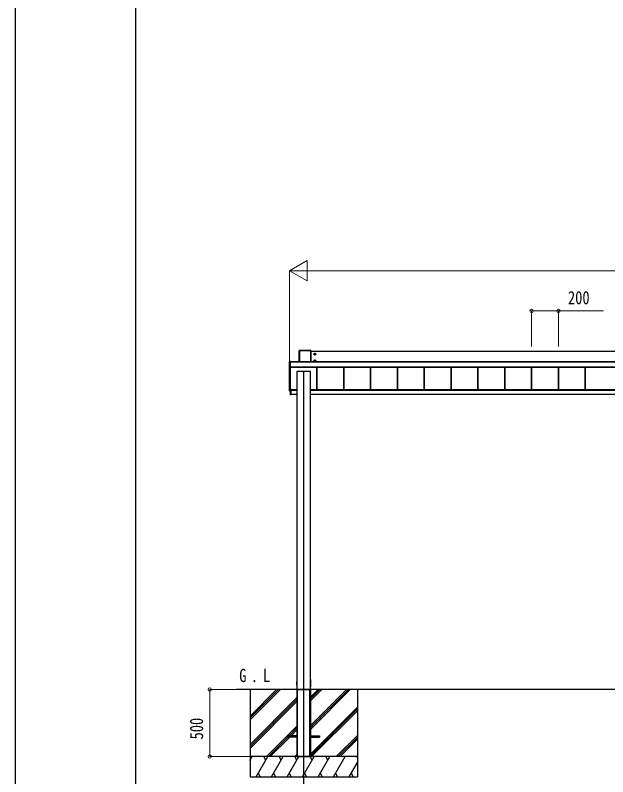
# Model space of a CAD drawing. Units: millimetres, scale not verified. Extents: x -12615 to 12615, y -8910 to 8910.
# Drawn here: x -12615 to -8199, y -5676 to 0 of the extents above; entities that cross this region are included whole.
import ezdxf
from ezdxf.enums import TextEntityAlignment as Align

# ---------------------------------------------------------------- set-up
doc = ezdxf.new("R2010")
doc.units = ezdxf.units.MM
doc.header["$LTSCALE"] = 30
for name, color, linetype in [('0-2_USER1', 3, 'Continuous'), ('0-3_YKK_11', 7, 'Continuous'), ('0-4_YKK_11E', 7, 'Continuous'), ('0-5_YKK_12', 2, 'Continuous'), ('0-6_YKK_A1', 4, 'Continuous'), ('0-8_YKK_ZWAK', 7, 'Continuous')]:
    doc.layers.add(name, color=color, linetype=linetype)
doc.layers.add('0-7_YKK_D', color=6, linetype='Continuous', lineweight=18)
doc.styles.add('ＭＳ ゴシック', font='')
doc.styles.get('ＭＳ ゴシック').set_extended_font_data('MS Gothic')

msp = doc.modelspace()

# ---------------------------------------------------------------- linework, layer by layer
at = {"layer": '0-3_YKK_11'}
for p, q in [((-10497.94, -2582.31), (-10497.94, -2500.15)), ((-10412.44, -2499.65), (-10497.44, -2499.65)), ((-10411.94, -2500.15), (-10411.94, -2582.31)), ((-10411.94, -2503.87), (-4717.94, -2503.87)), ((-10374.69, -2525.61), (-10389.19, -2525.61)), ((-10381.94, -2518.36), (-10381.94, -2532.86)), ((-10381.18, -2523.33), (-10381.18, -2522.61)), ((-10571.44, -2623.51), (-10571.44, -2581.53)), ((-10565.24, -2581.03), (-10570.94, -2581.03)), ((-10563.44, -2581.08), (-10564.64, -2581.08)), ((-10564.64, -2581.08), (-10564.64, -2581.08)), ((-10563.44, -2581.08), (-10563.44, -2581.08)), ((-4566.44, -2582.31), (-10563.44, -2582.31)), ((-10374.69, -2575.58), (-10389.19, -2575.58)), ((-10381.94, -2568.33), (-10381.94, -2582.83)), ((-10381.18, -2573.3), (-10381.18, -2572.58)), ((-10570.94, -2624.01), (-10565.24, -2624.01)), ((-10564.64, -2623.83), (-10563.44, -2623.83)), ((-10564.64, -2623.83), (-10564.64, -2623.83)), ((-10563.44, -2622.42), (-4566.44, -2622.42)), ((-10563.44, -2623.83), (-10563.44, -2623.83)), ((-10514.94, -2654.01), (-10514.94, -2654.3)), ((-10512.74, -2654), (-10514.64, -2654)), ((-10512.44, -2654.3), (-10512.44, -2654.01)), ((-10512.44, -2654.21), (-10511.44, -2654.21)), ((-10510.94, -2654.3), (-10510.94, -2654.23)), ((-10418.94, -2654.3), (-10418.94, -2654.23)), ((-10418.44, -2654.21), (-10417.44, -2654.21)), ((-10417.44, -2654.3), (-10417.44, -2654.01)), ((-10417.14, -2654), (-10415.24, -2654)), ((-10414.94, -2654.01), (-10414.94, -2654.3)), ((-10366.44, -2788.65), (-10366.44, -2622.42)), ((-10366.04, -2787.7), (-10366.04, -2622.42)), ((-10363.44, -2788.65), (-10363.44, -2622.42)), ((-10166.44, -2788.65), (-10166.44, -2622.42)), ((-10163.84, -2788.65), (-10163.84, -2622.42)), ((-10163.44, -2788.65), (-10163.44, -2622.42)), ((-9966.44, -2788.65), (-9966.44, -2622.42)), ((-9963.84, -2788.65), (-9963.84, -2622.42)), ((-9963.44, -2788.65), (-9963.44, -2622.42)), ((-9766.44, -2788.65), (-9766.44, -2622.42)), ((-9763.84, -2788.65), (-9763.84, -2622.42)), ((-9763.44, -2788.65), (-9763.44, -2622.42)), ((-9566.44, -2788.65), (-9566.44, -2622.42)), ((-9563.84, -2788.65), (-9563.84, -2622.42)), ((-9563.44, -2788.65), (-9563.44, -2622.42)), ((-9366.44, -2788.65), (-9366.44, -2622.42)), ((-9363.84, -2788.65), (-9363.84, -2622.42)), ((-9363.44, -2788.65), (-9363.44, -2622.42)), ((-9166.44, -2788.65), (-9166.44, -2622.42)), ((-9163.84, -2788.65), (-9163.84, -2622.42)), ((-9163.44, -2788.65), (-9163.44, -2622.42)), ((-8966.44, -2788.65), (-8966.44, -2622.42)), ((-8963.84, -2788.65), (-8963.84, -2622.42)), ((-8963.44, -2788.65), (-8963.44, -2622.42)), ((-8766.44, -2788.65), (-8766.44, -2622.42)), ((-8763.84, -2788.65), (-8763.84, -2622.42)), ((-8763.44, -2788.65), (-8763.44, -2622.42)), ((-8566.44, -2788.65), (-8566.44, -2622.42)), ((-8563.84, -2788.65), (-8563.84, -2622.42)), ((-8563.44, -2788.65), (-8563.44, -2622.42)), ((-8366.44, -2788.65), (-8366.44, -2622.42)), ((-8363.84, -2788.65), (-8363.84, -2622.42)), ((-8363.44, -2788.65), (-8363.44, -2622.42)), ((-10570.94, -2797.47), (-10570.47, -2797.96)), ((-10570.47, -2798.21), (-10570.47, -2798.21)), ((-10564.44, -2826.88), (-10564.44, -2793.79)), ((-10564.13, -2793.49), (-10564.13, -2793.49)), ((-10563.94, -2790.71), (-10563.94, -2793.29)), ((-10563.94, -2793.31), (-10563.94, -2793.29)), ((-10557.94, -2793.52), (-10514.94, -2793.52)), ((-10414.94, -2788.65), (-4714.94, -2788.65)), ((-10414.94, -2793.52), (-4714.94, -2793.52)), ((-10415.24, -5025), (-10514.64, -5025)), ((-10512.44, -5525), (-10512.44, -5025)), ((-10510.94, -5525), (-10510.94, -5025)), ((-10418.94, -5525), (-10418.94, -5025)), ((-10417.44, -5525), (-10417.44, -5025))]:
    msp.add_line(p, q, dxfattribs=at)
for points in [[(-10376.94, -2522.72), (-10381.94, -2519.84), (-10386.94, -2522.72), (-10386.94, -2528.5), (-10381.94, -2531.38), (-10376.94, -2528.5)], [(-10386.94, -2578.47), (-10381.94, -2581.35), (-10376.94, -2578.47), (-10376.94, -2572.69), (-10381.94, -2569.81), (-10386.94, -2572.69)]]:
    msp.add_lwpolyline(points, close=True, dxfattribs=at)
for points in [[(-10384.22, -2524.85), (-10384.94, -2524.85), (-10384.94, -2526.37), (-10384.22, -2526.37)], [(-10381.18, -2522.61), (-10382.7, -2522.61), (-10382.7, -2523.33)], [(-10382.7, -2527.89), (-10382.7, -2528.61), (-10381.18, -2528.61), (-10381.18, -2527.89)], [(-10379.66, -2526.37), (-10378.94, -2526.37), (-10378.94, -2524.85), (-10379.66, -2524.85)], [(-10563.44, -2623.83), (-10563.44, -2623.28), (-10563.44, -2622.77), (-10563.44, -2581.71), (-10563.44, -2581.23), (-10563.44, -2581.08)], [(-10384.22, -2574.82), (-10384.94, -2574.82), (-10384.94, -2576.34), (-10384.22, -2576.34)], [(-10381.18, -2572.58), (-10382.7, -2572.58), (-10382.7, -2573.3)], [(-10382.7, -2577.86), (-10382.7, -2578.58), (-10381.18, -2578.58), (-10381.18, -2577.86)], [(-10379.66, -2576.34), (-10378.94, -2576.34), (-10378.94, -2574.82), (-10379.66, -2574.82)], [(-10564.94, -2623.84), (-10564.94, -2796.98), (-10569.44, -2796.98), (-10569.94, -2796.48)], [(-10564.44, -2797.33), (-10569.94, -2797), (-10569.94, -2796.43), (-10569.94, -2624.01)], [(-10414.94, -5525), (-10414.94, -5021), (-10414.94, -2654.3), (-10415.24, -2654.3), (-10514.64, -2654.3), (-10514.94, -2654.3), (-10514.94, -5021), (-10514.94, -5525)], [(-10569.94, -2755.88), (-10570.94, -2755.94), (-10570.94, -2797.47), (-10570.94, -2798.18), (-10564.44, -2798.59)], [(-10570.47, -2797.96), (-10564.76, -2798.31), (-10564.44, -2798.01)], [(-10569.05, -2826.88), (-10557.94, -2827.56), (-10557.94, -2827.26), (-10557.94, -2793.78), (-10557.94, -2793.48)], [(-10564.94, -2787.96), (-10564.64, -2788.26), (-10561.44, -2788.26), (-10561.44, -2788.65)], [(-10564.44, -2788.26), (-10564.44, -2790.21), (-10564.44, -2793.79), (-10564.14, -2793.49)], [(-10564.14, -2793.49), (-10564.14, -2793.49), (-10564.14, -2793.49)], [(-10564.14, -2793.49), (-10564.13, -2793.49), (-10564.12, -2793.49)], [(-10564.13, -2793.49), (-10564.12, -2793.49), (-10557.94, -2793.48), (-10557.94, -2793.28), (-10557.94, -2788.99), (-10562.94, -2789), (-10562.94, -2788.26)], [(-10561.94, -2788.99), (-10561.94, -2788.94), (-10561.94, -2788.65), (-10514.94, -2788.65)], [(-10557.94, -2825), (-10515.79, -2825), (-10515.31, -2825), (-10514.94, -2825)], [(-10515.81, -2825), (-10515.96, -2827.5), (-10515.44, -2827.5), (-10514.94, -2827.5)], [(-10414.94, -2825), (-10414.57, -2825), (-10414.09, -2825), (-4715.79, -2825), (-4715.31, -2825), (-4714.94, -2825)], [(-10414.94, -2827.5), (-10414.44, -2827.5), (-10413.92, -2827.5), (-10414.07, -2825)], [(-10514.94, -4950.5), (-10516.67, -4950.5), (-10517.17, -4950.5), (-10517.44, -4981.7), (-10517.24, -5005), (-10516.74, -5005), (-10514.94, -5005)], [(-10414.94, -5005), (-10413.14, -5005), (-10412.64, -5005), (-10412.44, -4981.7), (-10412.71, -4950.5), (-10413.21, -4950.5), (-10414.94, -4950.5)]]:
    msp.add_lwpolyline(points, dxfattribs=at)
for centre, radius in [((-10381.94, -2525.61), 6.25), ((-10381.94, -2525.61), 5), ((-10381.94, -2575.58), 6.25), ((-10381.94, -2575.58), 5)]:
    msp.add_circle(centre, radius, dxfattribs=at)
for centre, radius, start, end in [((-10381.94, -2525.61), 5.58, 153.74848, 206.25152), ((-10381.94, -2525.61), 5.58, 93.74848, 146.25152), ((-10381.94, -2525.61), 5.58, 213.74848, 266.25152), ((-10384.22, -2523.33), 1.52, 270, 0), ((-10384.22, -2527.89), 1.52, 0, 90), ((-10381.94, -2525.61), 5.58, 33.74848, 86.25152), ((-10381.94, -2525.61), 5.58, 273.74848, 326.25152), ((-10379.66, -2523.33), 1.52, 180, 270), ((-10379.66, -2527.89), 1.52, 90, 180), ((-10381.94, -2525.61), 5.58, 333.74848, 26.25152), ((-10565.06, -2579.33), 1.74, 265.66516, 269.50049), ((-10381.94, -2575.58), 5.58, 153.74848, 206.25152), ((-10381.94, -2575.58), 5.58, 93.74848, 146.25152), ((-10381.94, -2575.58), 5.58, 213.74848, 266.25152), ((-10384.22, -2573.3), 1.52, 270, 0), ((-10384.22, -2577.86), 1.52, 0, 90), ((-10381.94, -2575.58), 5.58, 33.74848, 86.25152), ((-10381.94, -2575.58), 5.58, 273.74848, 326.25152), ((-10379.66, -2573.3), 1.52, 180, 270), ((-10379.66, -2577.86), 1.52, 90, 180), ((-10381.94, -2575.58), 5.58, 333.74848, 26.25152), ((-10564.73, -2626.54), 2.71, 88.10375, 98.40666)]:
    msp.add_arc(centre, radius, start, end, dxfattribs=at)
for centre, major_axis, ratio, start_param, end_param in [((-10497.44, -2500.15), (0.382, -0.325), 0.996231, 2.2770247, 3.8440941), ((-10412.44, -2500.15), (0.382, 0.325), 0.996231, 5.5806839, 7.1477533), ((-10570.94, -2581.53), (0.382, -0.325), 0.996231, 2.2770247, 3.8440941), ((-10564.64, -2581.07), (0.6, 0), 0.026226, 3.8726279, 4.712389), ((-10570.94, -2623.51), (0.382, 0.325), 0.996231, 2.4390913, 4.0061606), ((-10565.24, -2623.71), (0, 0.3), 0.998743, 3.1415927, 4.2299164), ((-10514.64, -2654.01), (0.3, 0), 0.034921, 1.5707963, 3.1415927), ((-10512.74, -2654.01), (0.3, 0), 0.034921, 6.2831853, 7.8539816), ((-10511.44, -2654.23), (0.5, 0), 0.034921, 6.2831853, 7.8539816), ((-10418.44, -2654.23), (0.5, 0), 0.034921, 1.5707963, 3.1415927), ((-10417.14, -2654.01), (0.3, 0), 0.034921, 1.5707963, 3.1415927), ((-10415.24, -2654.01), (0.3, 0), 0.034921, 6.2831853, 7.8539816), ((-10564.14, -2790.71), (0.108, 0.169), 0.994155, 5.2849907, 6.855787), ((-10564.14, -2793.29), (-0.145, 0.15), 0.921201, 2.3686772, 3.9027669)]:
    msp.add_ellipse(centre, major_axis=major_axis, ratio=ratio, start_param=start_param, end_param=end_param, dxfattribs=at)
at = {"layer": '0-4_YKK_11E'}
for p, q in [((-10497.1, -2500.28), (-10497.1, -2582.31)), ((-10571.44, -2581.53), (-10570.98, -2581.73)), ((-10570.98, -2581.73), (-10570.48, -2581.23)), ((-10570.48, -2581.23), (-10563.44, -2581.23)), ((-10570.48, -2581.71), (-10563.44, -2581.71)), ((-10565.24, -2581.07), (-10565.24, -2581.03)), ((-10564.64, -2581.08), (-10563.44, -2581.08)), ((-10563.44, -2582.79), (-4566.44, -2582.79)), ((-10570.48, -2622.77), (-10563.44, -2622.77)), ((-10563.44, -2623.83), (-10564.64, -2623.83)), ((-10563.44, -2621.76), (-4566.44, -2621.76)), ((-10563.44, -2622.28), (-4566.44, -2622.28)), ((-4566.44, -2622.42), (-10563.44, -2622.42)), ((-10514.64, -2654), (-10514.64, -2654.3)), ((-10512.74, -2654.3), (-10512.74, -2654)), ((-10511.44, -2654.21), (-10511.44, -2654.3)), ((-10418.44, -2654.3), (-10418.44, -2654.21)), ((-10417.14, -2654.3), (-10417.14, -2654)), ((-10415.24, -2654), (-10415.24, -2654.3)), ((-10570.47, -2798.21), (-10570.94, -2797.71)), ((-10570.47, -2798.21), (-10570.47, -2797.96)), ((-10564.44, -2798.59), (-10570.47, -2798.21)), ((-10564.44, -2798.06), (-10564.76, -2798.36)), ((-10564.76, -2798.36), (-10564.76, -2798.31)), ((-10564.16, -2826.88), (-10557.94, -2827.26)), ((-10564.14, -2793.79), (-10557.94, -2793.78)), ((-10557.94, -2793.28), (-10563.66, -2793.29)), ((-10557.94, -2790.65), (-10514.94, -2790.65)), ((-10514.94, -2827.18), (-10515.44, -2827.18)), ((-10414.94, -2790.65), (-4714.94, -2790.65)), ((-10414.44, -2827.18), (-10414.57, -2825))]:
    msp.add_line(p, q, dxfattribs=at)
for points in [[(-10497.94, -2500.15), (-10497.6, -2500.29), (-10497.6, -2582.31)], [(-10412.78, -2500.28), (-10497.1, -2500.28), (-10497.1, -2499.79), (-10497.6, -2500.29)], [(-10497.44, -2499.65), (-10497.1, -2499.79), (-10412.78, -2499.79), (-10412.44, -2499.65)], [(-10412.78, -2582.31), (-10412.78, -2500.28), (-10412.78, -2499.79), (-10412.28, -2500.29)], [(-10412.28, -2582.31), (-10412.28, -2500.29), (-10411.94, -2500.15)], [(-10570.98, -2581.73), (-10570.98, -2622.79), (-10571.44, -2623.51)], [(-10570.94, -2581.03), (-10570.48, -2581.23), (-10570.48, -2581.71), (-10570.48, -2622.77), (-10570.48, -2623.28), (-10570.94, -2624.01)], [(-10565.14, -2581.08), (-10565.18, -2581.07), (-10565.24, -2581.07)], [(-10563.44, -2623.28), (-10570.48, -2623.28), (-10570.98, -2622.79)], [(-10565.24, -2624.01), (-10565.24, -2623.89), (-10565.1, -2623.86)], [(-10564.44, -2793.79), (-10564.16, -2793.79), (-10564.16, -2826.88), (-10569.05, -2826.88)], [(-10564.16, -2788.26), (-10564.16, -2790.21), (-10564.44, -2790.21), (-10564.14, -2790.51), (-10564.14, -2793.49)], [(-10563.94, -2793.29), (-10563.66, -2793.29), (-10563.66, -2790.71), (-10563.94, -2790.71)], [(-10515.44, -2827.5), (-10515.44, -2827.18), (-10515.31, -2825)], [(-10414.94, -2827.18), (-10414.44, -2827.18), (-10414.44, -2827.5)]]:
    msp.add_lwpolyline(points, dxfattribs=at)
for centre, radius, start, end in [((-10497.22, -2504.39), 4.12, 88.40447, 95.35624), ((-10412.66, -2504.39), 4.12, 84.64376, 91.59553), ((-10570.6, -2585.83), 4.12, 88.40447, 95.35624), ((-10570.6, -2626.89), 4.12, 88.40447, 95.35624), ((-10562.93, -2827.03), 1.24, 173.06854, 186.93146), ((-10562.81, -2790.28), 1.35, 177.08798, 189.90325), ((-10562.94, -2793.72), 1.22, 169.53624, 183.72385), ((-10562.93, -2793.67), 1.21, 171.62247, 185.82998), ((-10562.89, -2793.72), 1.25, 169.72631, 183.54265), ((-10563.73, -2795.28), 1.98, 88.04873, 96.20074)]:
    msp.add_arc(centre, radius, start, end, dxfattribs=at)
for centre, major_axis, ratio, start_param, end_param in [((-10564.64, -2581.07), (0.6, 0), 0.026226, 3.1415927, 3.8726279), ((-10564.64, -2623.89), (0.6, 0), 0.096025, 1.5707963, 3.1415927), ((-10564.16, -2798.39), (0.6, -0.037), 0.034769, 3.1437205, 4.2258199), ((-10564.16, -2790.71), (0.301, 0.4), 0.997782, 5.3593221, 6.9301184), ((-10564.16, -2793.29), (0.301, 0.4), 0.997782, 3.7885257, 3.8252324), ((-10564.14, -2793.29), (0.482, -0.007), 0.414889, 4.7553012, 6.2893908), ((-10563.64, -2793.29), (0.001, 0.2), 0.09157, 1.5714198, 1.6062613), ((-10515.44, -2827.2), (0.5, -0.018), 0.036539, 1.5736281, 3.1406975), ((-10414.44, -2827.2), (0.5, 0.018), 0.036539, 0.0008951, 1.5679645)]:
    msp.add_ellipse(centre, major_axis=major_axis, ratio=ratio, start_param=start_param, end_param=end_param, dxfattribs=at)
at = {"layer": '0-5_YKK_12'}
msp.add_line((-10464.94, -5775), (-10464.94, -2651.8), dxfattribs=at)
at = {"layer": '0-6_YKK_A1'}
for p, q in [((-10514.94, -5025), (-10964.94, -5025)), ((-10864.94, -5025), (-10864.94, -5675)), ((-10864.94, -5251.63), (-10638.31, -5025)), ((-10864.94, -5223.35), (-10666.59, -5025)), ((-10864.94, -5237.49), (-10652.51, -5025.06)), ((-10514.94, -5025), (-10514.64, -5025)), ((-10514.94, -5025), (-10514.94, -5525)), ((-10414.94, -5025), (-10414.94, -5525)), ((-4164.94, -5025), (-10414.94, -5025)), ((-10414.94, -5110), (-10329.94, -5025)), ((-10414.94, -5095.86), (-10344.08, -5025)), ((-10414.94, -5081.71), (-10358.23, -5025)), ((-10414.94, -5322.13), (-10117.85, -5025.04)), ((-10414.94, -5307.99), (-10131.99, -5025.04)), ((-10414.94, -5293.85), (-10146.13, -5025.04)), ((-10064.94, -5025), (-10064.94, -5675)), ((-10864.94, -5435.48), (-10514.94, -5085.48)), ((-10864.94, -5449.62), (-10514.94, -5099.62)), ((-10864.94, -5463.76), (-10514.94, -5113.76)), ((-10414.94, -5505.98), (-10064.94, -5155.98)), ((-10414.94, -5520.12), (-10064.94, -5170.12)), ((-10405.68, -5525), (-10064.94, -5184.26)), ((-10742.33, -5525), (-10514.94, -5297.61)), ((-10573.69, -5370.5), (-10514.94, -5311.75)), ((-10559.55, -5370.5), (-10514.94, -5325.9)), ((-10728.19, -5525), (-10582.44, -5379.25)), ((-10714.05, -5525), (-10568.55, -5379.5)), ((-10582.44, -5370.5), (-10582.44, -5379.5)), ((-10514.94, -5370.5), (-10582.44, -5370.5)), ((-10514.94, -5379.5), (-10582.44, -5379.5)), ((-10414.94, -5370.5), (-10347.44, -5370.5)), ((-10414.94, -5379.5), (-10347.44, -5379.5)), ((-10347.44, -5370.5), (-10347.44, -5379.5)), ((-10221.83, -5525), (-10064.94, -5368.11)), ((-10207.69, -5525), (-10064.94, -5382.25)), ((-10193.55, -5525), (-10064.94, -5396.39)), ((-10064.94, -5525), (-10864.94, -5525)), ((-10864.94, -5553.94), (-10848.23, -5525)), ((-10064.94, -5525), (-10864.94, -5525)), ((-10863.23, -5550.98), (-10864.94, -5548.02)), ((-10819.36, -5675), (-10732.76, -5525)), ((-10747.76, -5550.98), (-10762.76, -5525)), ((-10703.89, -5675), (-10617.29, -5525)), ((-10632.29, -5550.98), (-10647.29, -5525)), ((-10588.42, -5675), (-10501.82, -5525)), ((-10516.82, -5550.98), (-10531.82, -5525)), ((-10530.2, -5525), (-10514.94, -5509.74)), ((-10514.94, -5525), (-10414.94, -5525)), ((-10472.95, -5675), (-10386.35, -5525)), ((-10401.35, -5550.98), (-10416.35, -5525)), ((-10357.48, -5675), (-10270.88, -5525)), ((-10285.88, -5550.98), (-10300.88, -5525)), ((-10242.01, -5675), (-10155.41, -5525)), ((-10064.94, -5533.66), (-10069.94, -5525)), ((-10126.54, -5675), (-10064.94, -5568.3)), ((-10864.94, -5675), (-10064.94, -5675)), ((-10804.37, -5649.02), (-10789.37, -5675)), ((-10688.9, -5649.02), (-10673.9, -5675)), ((-10573.43, -5649.02), (-10558.43, -5675)), ((-10457.95, -5649.02), (-10442.95, -5675)), ((-10342.49, -5649.02), (-10327.49, -5675)), ((-10227.01, -5649.02), (-10212.02, -5675)), ((-10111.54, -5649.02), (-10096.55, -5675))]:
    msp.add_line(p, q, dxfattribs=at)
msp.add_lwpolyline([(-10514.64, -5025), (-10415.24, -5025), (-10414.94, -5025)], dxfattribs=at)
at = {"layer": '0-7_YKK_D'}
for p, q in [((-10569.94, -1903.87), (-10440.04, -1828.87)), ((-10440.04, -1978.87), (-10440.04, -1828.87)), ((-10569.94, -2623.01), (-10569.94, -1902.87)), ((-10569.94, -1903.87), (-10440.04, -1978.87)), ((-10569.94, -1903.87), (-10310.13, -1903.87)), ((-10419.94, -1903.87), (-4709.94, -1903.87)), ((-8766.44, -2468.71), (-8766.44, -2202.87)), ((-8566.44, -2468.71), (-8566.44, -2202.87)), ((-10965.94, -5025), (-11165.94, -5025)), ((-11164.94, -5025), (-11164.94, -5525)), ((-10865.94, -5525), (-11165.94, -5525))]:
    msp.add_line(p, q, dxfattribs=at)
msp.add_lwpolyline([(-8766.44, -2203.87), (-8566.44, -2203.87), (-8230.64, -2203.87)], dxfattribs=at)
for centre in [(-8766.44, -2203.87), (-8566.44, -2203.87), (-11164.94, -5025), (-11164.94, -5525)]:
    msp.add_circle(centre, 12.75, dxfattribs=at)
at = {"layer": '0-8_YKK_ZWAK'}
msp.add_line((-11714.94, -7575), (-11714.94, 8325), dxfattribs=at)
msp.add_lwpolyline([(-12615, -8910), (12615, -8910), (12615, 8910), (-12615, 8910)], close=True, dxfattribs=at)

# ---------------------------------------------------------------- texts
at = {"layer": '0-2_USER1', "style": 'ＭＳ ゴシック', "width": 0.8}
for s, p in [('G', (-10945.47, -4999.69)), ('L', (-10768.16, -4999.69)), ('.', (-10859.07, -4999.69))]:
    msp.add_text(s, height=98.97, dxfattribs=at).set_placement(p, align=Align.BOTTOM_LEFT)
at = {"layer": '0-7_YKK_D', "style": 'ＭＳ ゴシック', "width": 0.8}
msp.add_text('200', height=98.97, dxfattribs=at).set_placement((-8495.44, -2183.87), align=Align.BOTTOM_LEFT)
msp.add_text('500', height=98.97, rotation=90, dxfattribs=at).set_placement((-11184.94, -5397.4), align=Align.BOTTOM_LEFT)

doc.saveas('drawing.dxf')
